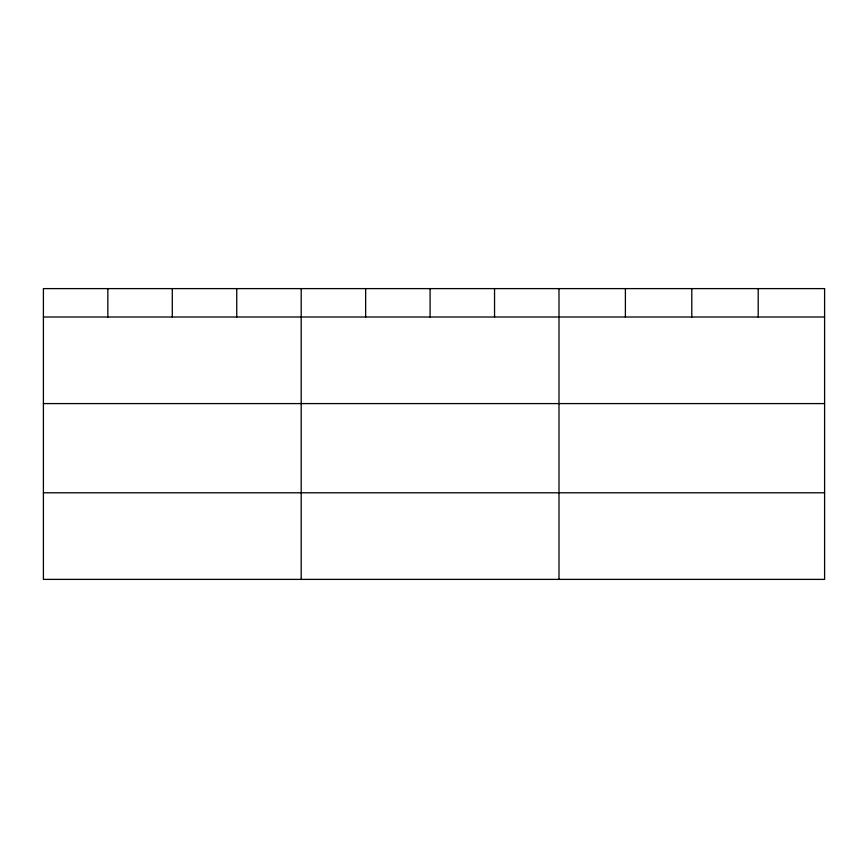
<?xml version="1.0" encoding="UTF-8"?>
<svg xmlns="http://www.w3.org/2000/svg" width="868" height="868" viewBox="0 0 868 868"><rect width="100%" height="100%" fill="white"/><g stroke="black" fill="none" stroke-linecap="round" stroke-linejoin="round"><path stroke-width="1.3" d="M43.4 317.004L824.6 317.004M43.4 403.587L824.6 403.587M43.4 492.796L824.6 492.796M758.198 288.61L758.198 317.004M691.796 288.61L691.796 317.004M625.394 288.61L625.394 317.004M558.992 288.61L558.992 579.39M494.543 288.61L494.543 317.004M430.094 288.61L430.094 317.004M365.645 288.61L365.645 317.004M301.196 288.61L301.196 579.39M236.747 288.61L236.747 317.004M172.298 288.61L172.298 317.004M107.849 288.61L107.849 317.004M824.6 288.61L43.4 288.61L43.4 579.39L824.6 579.39L824.6 288.61"/></g></svg>
